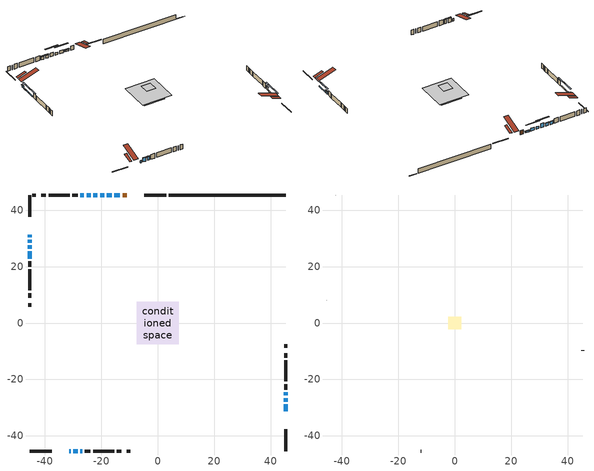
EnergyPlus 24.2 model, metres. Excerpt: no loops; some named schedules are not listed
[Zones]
conditioned space
 floor outside (Floor1 construction): -0.84,-0.84 -0.84,0.84 0.84,0.84 0.84,-0.84 z0.6
 floor adiabatic (AdiabaticFloorConstruction): -7.46,-7.46 -7.46,7.46 7.46,7.46 7.46,-7.46 z0.6
 floor foundation (Slab1 construction): -5.2,-5.16 -5.2,5.16 5.2,5.16 5.2,-5.16 z-1.72
 wall outside (RimJoist1 construction): 3.02,45.4 -4.75,45.4 / -45.4,-45.4 -37.63,-45.4 / -45.4,45.4 -45.4,37.63 / 45.4,-45.4 45.4,-37.63 z0.6:0.9
 wall outside (AdiabaticWallConstruction 1): -11.03,45.4 -12.48,45.4 z0.6:2.63
 wall outside (AdiabaticWallConstruction): -31.35,-45.4 -30.82,-45.4 / -45.4,31.35 -45.4,30.44 / -18.97,45.4 -20.46,45.4 z0.6:1.82; -13.41,45.4 -15.39,45.4 z0.6:1.31; -29.89,-45.4 -28.42,-45.4 / -27.49,-45.4 -26.78,-45.4 z0.6:2.58; -45.4,29.51 -45.4,28.54 z0.6:0.86; 45.4,-31.35 45.4,-28.81 / 45.4,-27.88 45.4,-26.61 / -45.4,27.62 -45.4,26.34 / -45.4,25.42 -45.4,22.87 z0.6:1.16; -16.32,45.4 -18.05,45.4 / 45.4,-25.68 45.4,-24.57 / -23.84,45.4 -25.26,45.4 / -26.19,45.4 -27.41,45.4 z0.6:2.07; -21.39,45.4 -22.92,45.4 z0.6:2.63
 wall outside (Wall1 construction): -28.34,45.4 -30.33,45.4 / -25.85,-45.4 -23.86,-45.4 / -45.4,21.94 -45.4,19.95 / 45.4,-23.64 45.4,-21.65 z0.6:3.04
 wall outside (Wall2 construction): -31.26,45.4 -38.74,45.4 / -22.93,-45.4 -15.45,-45.4 / -45.4,19.02 -45.4,11.54 / 45.4,-20.72 45.4,-13.24 z0.6:3.04
 wall outside (Wall3 construction): -39.67,45.4 -41.27,45.4 / -14.52,-45.4 -12.92,-45.4 / -45.4,10.61 -45.4,9.01 / 45.4,-12.31 45.4,-10.7 z0.6:3.04
 wall outside (Wall5 construction): -43.2,45.4 -44.47,45.4 / -10.99,-45.4 -9.72,-45.4 / -45.4,7.09 -45.4,5.81 / 45.4,-8.78 45.4,-7.5 z0.6:3.04
 wall foundation (FoundationWall1 construction): 3.95,45.4,-1.72 3.95,45.4,0.6 40.95,45.4,0.6 40.95,45.4,-1.62 45.4,45.4,-1.62 45.4,45.4,-1.72
 window (WindowConstruction 8): -31.35,-45.4 -30.82,-45.4 z0.6:1.82
 window (WindowConstruction 3): -13.41,45.4 -15.39,45.4 z0.6:1.31
 window (WindowConstruction 4): -29.89,-45.4 -28.42,-45.4 z0.6:2.58
 window (WindowConstruction 5): -27.49,-45.4 -26.78,-45.4 z0.6:2.58
 window (WindowConstruction 6): -45.4,31.35 -45.4,30.44 z0.6:1.82
 window (WindowConstruction 7): -45.4,29.51 -45.4,28.54 z0.6:0.85
 window (WindowConstruction 10): 45.4,-31.35 45.4,-28.81 z0.6:1.16
 window (WindowConstruction 11): 45.4,-27.88 45.4,-26.61 z0.6:1.16
 window (WindowConstruction 12): -16.32,45.4 -18.05,45.4 z0.6:2.07
 window (WindowConstruction 9): -18.98,45.4 -20.46,45.4 z0.6:1.82
 window (WindowConstruction 13): -21.39,45.4 -22.91,45.4 z0.6:2.63
 window (WindowConstruction 14): -45.4,27.61 -45.4,26.34 z0.6:1.16
 window (WindowConstruction 15): -45.4,25.41 -45.4,22.87 z0.6:1.16
 window (WindowConstruction): 45.4,-25.68 45.4,-24.57 z0.6:2.07
 window (WindowConstruction 1): -23.84,45.4 -25.26,45.4 z0.6:2.07
 window (WindowConstruction 2): -26.19,45.4 -27.41,45.4 z0.6:2.07
 door (Door): -11.03,45.4 -12.48,45.4 z0.6:2.63
 ceiling adiabatic (AdiabaticFloorConstruction): 7.46,-7.46 7.46,7.46 -7.46,7.46 -7.46,-7.46 z0.6
 roof outside (Roof2 construction): -10.1,45.4,3.04 -10.1,36.61,5.97 -7.78,36.61,5.97 -7.78,45.4,3.04; -32.28,-45.4,3.04 -32.28,-36.61,5.97 -34.6,-36.61,5.97 -34.6,-45.4,3.04; -45.4,32.28,3.04 -36.61,32.28,5.97 -36.61,34.6,5.97 -45.4,34.6,3.04; 45.4,-32.28,3.04 36.61,-32.28,5.97 36.61,-34.6,5.97 45.4,-34.6,3.04
attic - vented
 floor to conditioned space (Floor2 construction Reversed): -2.29,-2.29 -2.29,2.29 2.29,2.29 2.29,-2.29 z3.04
 wall outside (Wall4 construction): -42.2,45.4 -42.27,45.4 / -11.99,-45.4 -11.92,-45.4 / -45.4,8.08 -45.4,8.02 / 45.4,-9.77 45.4,-9.71 z0.6:3.04
 roof outside (Roof1 construction): -6.85,45.4,3.04 -6.85,40.95,4.52 -5.68,40.95,4.52 -5.68,45.4,3.04; -35.53,-45.4,3.04 -35.53,-40.95,4.52 -36.7,-40.95,4.52 -36.7,-45.4,3.04; -45.4,35.53,3.04 -40.95,35.53,4.52 -40.95,36.7,4.52 -45.4,36.7,3.04; 45.4,-35.53,3.04 40.95,-35.53,4.52 40.95,-36.7,4.52 45.4,-36.7,3.04
shading: -15.59,45.4 -13.21,45.4 -13.21,45.81 -15.59,45.81 z1.51; -28.22,-45.4 -30.09,-45.4 -30.09,-45.81 -28.22,-45.81 z2.78; -26.58,-45.4 -27.69,-45.4 -27.69,-45.81 -26.58,-45.81 z2.78; -45.4,30.24 -45.4,31.55 -45.81,31.55 -45.81,30.24 z2.02; -45.4,28.34 -45.4,29.71 -45.81,29.71 -45.81,28.34 z1.05; 45.4,-26.17 45.4,-33.99 45.81,-33.99 45.81,-26.17 z3.8; 45.4,-23.97 45.4,-30.52 45.81,-30.52 45.81,-23.97 z3.8; -20.69,45.4 -13.68,45.4 -13.68,45.81 -20.69,45.81 z4.71; -25.55,45.4 -18.75,45.4 -18.75,45.81 -25.55,45.81 z5.27; -45.4,23.7 -45.4,30.25 -45.81,30.25 -45.81,23.7 z3.8; -45.4,20.23 -45.4,28.05 -45.81,28.05 -45.81,20.23 z3.8; 45.4,-24.37 45.4,-25.88 45.81,-25.88 45.81,-24.37 z2.27; -25.46,45.4 -23.64,45.4 -23.64,45.81 -25.46,45.81 z2.27; -27.61,45.4 -25.99,45.4 -25.99,45.81 -27.61,45.81 z2.27
[Building]
Building 1: Terrain=Suburbs
[Site:Location]
Edmonton Intl AP_AB: Latitude {deg}=53.31; Longitude {deg}=-113.58; Time Zone {hr}=-7; Elevation {m}=723; Keep Site Location Information=Yes
[Site:GroundTemperature:Shallow]
-1.56185, -3.61833, -3.78302, -2.80711, 1.11059, 5.01004, 8.39065, 10.5322, 10.7141, 8.97234, 5.67794, 1.89811
[Site:WaterMainsTemperature]
Calculation Method=Schedule; Temperature Schedule=mains temperature schedule
[Material] Roughness=Rough; Thermal Absorptance=0.9
Name | Thickness {m} | Conductivity {W/m-K} | Density {kg/m3} | Specific Heat {J/kg-K} | Solar Absorptance | Visible Absorptance
asphalt or fiberglass shingles | 0.00635 | 0.162714 | 1121.4 | 1465.45 | 0.4 | 0.4
ceiling loosefill ins | 0.254 | 0.0480833 | 16.02 | 1046.75 | 0.7 | 0.7
ceiling stud and cavity | 0.1397 | 0.303971 | 65.682 | 1177.47 | 0.7 | 0.7
concrete 4.0 in. | 0.1016 | 1.803125 | 2242.8 | 837.4 | 0.7 | 0.7
concrete 8.0 in. | 0.2032 | 1.803125 | 2242.8 | 837.4 | 0.7 | 0.7
door material | 0.04445 | 0.053851 | 512.64 | 1214.23 | 0.7 | 0.7
floor covering | 0.0127 | 0.0433444 | 54.468 | 1339.84 | 0.6 | 0.6
floor rigid ins; wall rigid ins | 0.051816 | 0.029427 | 32.04 | 1214.23 | 0.7 | 0.7
floor rigid ins 1; wall rigid ins 1 | 0.512978 | 0.029427 | 32.04 | 1214.23 | 0.7 | 0.7
floor stud and cavity | 0.1397 | 0.0869741 | 92.3553 | 1139.71 | 0.7 | 0.7
floor stud and cavity 1 | 0.1397 | 1.75129 | 37.0049 | 1207.88 | 0.7 | 0.7
furniture material conditioned space 1 | 0.1524 | 0.115458 | 640.8 | 1214.23 | 0.6 | 0.6
gypsum board | 0.0127 | 0.160291 | 801 | 837.4 | 0.6 | 0.6
osb sheathing 0.5 in. | 0.0127 | 0.115458 | 512.64 | 1214.23 | 0.7 | 0.7
osb sheathing 0.75 in. | 0.01905 | 0.115458 | 512.64 | 1214.23 | 0.7 | 0.7
osb sheathing 2.0 in. | 0.0508 | 0.115458 | 512.64 | 1214.23 | 0.7 | 0.7
rim joist stud and cavity | 0.0508 | 0.0296634 | 125.044 | 1163.47 | 0.6 | 0.6
roof stud and cavity | 0.2032 | 0.112829 | 78.34581 | 1123.46 | 0.7 | 0.7
wall stud and cavity | 0.1397 | 0.232668 | 139.0536 | 1170.24 | 0.7 | 0.7
wall stud and cavity 1 | 0.1397 | 0.217966 | 139.0536 | 1170.24 | 0.7 | 0.7
wall stud and cavity 2 | 0.1397 | 0.438354 | 139.0536 | 1170.24 | 0.7 | 0.7
wall stud and cavity 3 | 0.0889 | 6.1454 | 50.32683 | 1063.81 | 0.6 | 0.6
wall stud and cavity 4 | 0.1397 | 0.138588 | 139.0536 | 1170.24 | 0.7 | 0.7
wall stud and cavity 5 | 0.0889 | 0.380278 | 52.3479 | 1209.89 | 0.7 | 0.7
wall stud and cavity 6 | 0.0889 | 0.391764 | 83.0341 | 1211.67 | 0.7 | 0.7
wood siding | 0.0254 | 0.102417 | 544.68 | 1172.36 | 0.4 | 0.4
wood siding 1 | 0.00254 | 0.102417 | 544.68 | 1172.36 | 0.4 | 0.4
wood siding 2; wood siding 3; wood siding 4 | 0.0254 | 0.102417 | 544.68 | 1172.36 | 0.7 | 0.7
[WindowMaterial:SimpleGlazingSystem]
Name | U-Factor {W/m2-K} | Solar Heat Gain Coefficient
WindowMaterial | 2.041241 | 0.44
WindowMaterial 1 | 1.9396 | 0.47
WindowMaterial 10 | 3.02183 | 0.49
WindowMaterial 11 | 2.99458 | 0.52
WindowMaterial 12 | 2.06339 | 0.43
WindowMaterial 13 | 2.98606 | 0.58
WindowMaterial 2 | 1.85046 | 0.53
WindowMaterial 3 | 1.7721 | 0.55
WindowMaterial 4 | 1.61596 | 0.58
WindowMaterial 5 | 1.90327 | 0.48
WindowMaterial 6 | 1.88907 | 0.49
WindowMaterial 7 | 2.569295 | 0.26
WindowMaterial 8 | 2.19852 | 0.4
WindowMaterial 9 | 2.16672 | 0.41
[Construction]
AdiabaticFloorConstruction: floor stud and cavity 1, floor rigid ins 1, osb sheathing 0.75 in., floor covering
AdiabaticWallConstruction: wood siding 3, wall rigid ins 1, wall stud and cavity 5, gypsum board
AdiabaticWallConstruction 1: wood siding 4, wall rigid ins 1, wall stud and cavity 5, gypsum board
Door: door material
Floor1 construction: floor stud and cavity, floor rigid ins, osb sheathing 0.75 in., floor covering
Floor2 construction Reversed: gypsum board, ceiling stud and cavity, ceiling loosefill ins
FoundationWall1 construction: concrete 8.0 in.
furniture construction conditioned space 1: furniture material conditioned space 1
PartitionWallConstruction: gypsum board, wall stud and cavity 6, gypsum board
RimJoist1 construction: wood siding 2, osb sheathing 2.0 in., rim joist stud and cavity
Roof1 construction: asphalt or fiberglass shingles
Roof2 construction: asphalt or fiberglass shingles, osb sheathing 0.75 in., roof stud and cavity, gypsum board
Slab1 construction: concrete 4.0 in.
Wall1 construction: wood siding, wall rigid ins, osb sheathing 0.5 in., wall stud and cavity, gypsum board
Wall2 construction: wood siding, wall rigid ins, osb sheathing 0.5 in., wall stud and cavity 1, gypsum board
Wall3 construction: wood siding, wall rigid ins, osb sheathing 0.5 in., wall stud and cavity 2, gypsum board
Wall4 construction: wood siding 1, wall stud and cavity 3
Wall5 construction: wood siding, osb sheathing 0.5 in., wall stud and cavity 4, gypsum board
WindowConstruction: WindowMaterial
WindowConstruction 1: WindowMaterial 1
WindowConstruction 10; WindowConstruction 15: WindowMaterial 10
WindowConstruction 11; WindowConstruction 14: WindowMaterial 11
WindowConstruction 12: WindowMaterial 12
WindowConstruction 13: WindowMaterial 13
WindowConstruction 2: WindowMaterial 2
WindowConstruction 3: WindowMaterial 3
WindowConstruction 4: WindowMaterial 4
WindowConstruction 5: WindowMaterial 5
WindowConstruction 6: WindowMaterial 6
WindowConstruction 7: WindowMaterial 7
WindowConstruction 8: WindowMaterial 8
WindowConstruction 9: WindowMaterial 9
[Zone] Multiplier=1; Part of Total Floor Area=Yes
Name | Volume {m3}
attic - vented | 5.0358
conditioned space | 616.4
[Space]
Name | Zone | Volume {m3}
attic - vented 1 | attic - vented | 5.0358
conditioned space 1 | conditioned space | 616.4
[ZoneInfiltration:EffectiveLeakageArea]
infil attic - vented 1: Zone or Space=attic - vented 1; Schedule=Always On Discrete; Effective Air Leakage Area {cm2}=726.956; Stack Coefficient=0.000272775; Wind Coefficient=1.11589e-05
[ZoneMixing]
whole house fan mix: Zone or Space=attic - vented; Schedule=Always On Continuous; Design Flow Rate Calculation Method=Flow/Zone; Design Flow Rate {m3/s}=0; Source Zone or Space=conditioned space
[SurfaceProperty:ExposedFoundationPerimeter]
Slab1: Exposed Perimeter Calculation Method=TotalExposedPerimeter; Total Exposed Perimeter {m}=41.452
[InternalMass] Zone or ZoneList=conditioned space; Space or SpaceList=conditioned space 1
Name | Construction | Surface Area {m2}
furniture mass conditioned space 1 | furniture construction conditioned space 1 | 133.232
partition wall mass | PartitionWallConstruction | 333.08
[Lights]
interior lighting: Zone or ZoneList or Space or SpaceList=conditioned space 1; Schedule=interior lighting schedule; Design Level Calculation Method=LightingLevel; Lighting Level {W}=343.2; Return Air Fraction=0; Fraction Radiant=0.6; Fraction Visible=0.2; Fraction Replaceable=1
[People]
occupants: Zone or ZoneList or Space or SpaceList=conditioned space 1; Number of People Schedule=occupants schedule; Number of People Calculation Method=People; Number of People=3; Fraction Radiant=0.314171; Sensible Heat Fraction=0.56303; Activity Level Schedule=occupants activity schedule; Carbon Dioxide Generation Rate {m3/s-W}=0; Enable ASHRAE 55 Comfort Warnings=No; Mean Radiant Temperature Calculation Type=EnclosureAveraged
[ElectricEquipment] Zone or ZoneList or Space or SpaceList=conditioned space 1; Design Level Calculation Method=EquipmentLevel
Name | Schedule | Design Level {W} | Fraction Latent | Fraction Radiant | Fraction Lost
clothes dryer | clothes dryer schedule | 140.772 | 0.015 | 0.081 | 0.85
clothes washer | clothes washer schedule | 32.1985 | 0.03 | 0.162 | 0.7
cooking range | cooking range schedule | 215.147 | 0.08 | 0.432 | 0.2
dishwasher | dishwasher schedule | 66.8632 | 0.3 | 0.18 | 0.4
fridge | fridge schedule | 72.9452 | 0 | 0.6 | 0
mech vent bath fan 0 | mech vent bath fan 0 schedule | 50.2 | 0 | 0 | 1
mech vent bath fan 1 | mech vent bath fan 1 schedule | 50.2 | 0 | 0 | 1
mech vent house fan | mech vent house fan schedule | 0 | 0 | 0 | 1
mech vent house fan cfis | mech vent house fan cfis schedule | 0 | 0 | 0 | 0
mech vent range fan 0 | mech vent range fan 0 schedule | 57 | 0 | 0 | 1
misc plug loads | misc plug loads schedule | 494.7 | 0.045 | 0.513 | 0.1
whole house fan | Always On Discrete | 0 | 0 | 0 | 1
[OtherEquipment] Zone or ZoneList or Space or SpaceList=conditioned space 1; Design Level Calculation Method=EquipmentLevel
Name | Fuel Type | Schedule | Design Level {W} | Fraction Latent | Fraction Radiant | Fraction Lost
clothes dryer 1 | Electricity | clothes dryer schedule | 0 | 0.015 | 0.081 | 0.85
cooking range 1 | Electricity | cooking range schedule | 0 | 0.08 | 0.432 | 0.2
general water use latent | None | general water use schedule | 62.594 | 1 | 0 | 0
general water use sensible | None | general water use schedule | -61.6891 | 0 | 0.6 | 0
mech vent house fan latent load | None | Always On Discrete | 0 | 1 | 0 | 0
mech vent house fan sensible load | None | Always On Discrete | 0 | 0 | 0 | 0
water heater energy adjustment1 | NaturalGas | Always On Discrete | 0.01 | 0 | 0 | 1
[ZoneInfiltration:DesignFlowRate] Zone or ZoneList or Space or SpaceList=conditioned space 1; Schedule=Always On Discrete; Design Flow Rate Calculation Method=Flow/Zone; Design Flow Rate {m3/s}=0
infil flow; natural vent flow; whole house fan flow
[Foundation:Kiva]
Foundation Kiva 1: Initial Indoor Air Temperature {C}=18; Wall Height Above Grade {m}=0.599999; Wall Depth Below Slab {m}=0.2032
[Foundation:Kiva:Settings]
Soil Conductivity {W/m-K}=0.849921; Soil Density {kg/m3}=1842.3; Soil Specific Heat {J/kg-K}=418.7; Ground Solar Absorptivity=0.9; Ground Thermal Absorptivity=0.9; Ground Surface Roughness {m}=0.03; Far-Field Width {m}=40; Deep-Ground Boundary Condition=ZeroFlux; Deep-Ground Depth {m}=40; Minimum Cell Dimension {m}=0.2; Maximum Cell Growth Coefficient=3; Simulation Timestep=Timestep
[Exterior:Lights]
exterior lighting: Schedule=exterior lighting schedule; Design Level {W}=75.6
[Schedule:Constant]
Name | Hourly Value
Always On Continuous; mech vent house fan schedule; mech vent house fan cfis schedule; Always On Discrete | 1
occupants activity schedule | 117.228
fridge schedule | 0
[Schedule:Week:Daily]
interior lighting schedule Week Rule - Jan1-Jan27: interior lighting schedule day, interior lighting schedule day, interior lighting schedule day, interior lighting schedule day, interior lighting schedule day, interior lighting schedule day, interior lighting schedule day, interior lighting schedule default day, interior lighting schedule default day, interior lighting schedule default day, interior lighting schedule default day, interior lighting schedule default day
interior lighting schedule Week Rule - Jan28-Feb3: interior lighting schedule day, interior lighting schedule day, interior lighting schedule day, interior lighting schedule day, interior lighting schedule day 1, interior lighting schedule day 1, interior lighting schedule day 1, interior lighting schedule default day, interior lighting schedule default day, interior lighting schedule default day, interior lighting schedule default day, interior lighting schedule default day
interior lighting schedule Week Rule - Feb4-Feb24: interior lighting schedule day 1, interior lighting schedule day 1, interior lighting schedule day 1, interior lighting schedule day 1, interior lighting schedule day 1, interior lighting schedule day 1, interior lighting schedule day 1, interior lighting schedule default day, interior lighting schedule default day, interior lighting schedule default day, interior lighting schedule default day, interior lighting schedule default day
interior lighting schedule Week Rule - Feb25-Mar3: interior lighting schedule day 1, interior lighting schedule day 1, interior lighting schedule day 1, interior lighting schedule day 1, interior lighting schedule day 2, interior lighting schedule day 2, interior lighting schedule day 2, interior lighting schedule default day, interior lighting schedule default day, interior lighting schedule default day, interior lighting schedule default day, interior lighting schedule default day
interior lighting schedule Week Rule - Mar4-Mar31: interior lighting schedule day 2, interior lighting schedule day 2, interior lighting schedule day 2, interior lighting schedule day 2, interior lighting schedule day 2, interior lighting schedule day 2, interior lighting schedule day 2, interior lighting schedule default day, interior lighting schedule default day, interior lighting schedule default day, interior lighting schedule default day, interior lighting schedule default day
interior lighting schedule Week Rule - Apr1-Apr28: interior lighting schedule day 3, interior lighting schedule day 3, interior lighting schedule day 3, interior lighting schedule day 3, interior lighting schedule day 3, interior lighting schedule day 3, interior lighting schedule day 3, interior lighting schedule default day, interior lighting schedule default day, interior lighting schedule default day, interior lighting schedule default day, interior lighting schedule default day
interior lighting schedule Week Rule - Apr29-May5: interior lighting schedule day 3, interior lighting schedule day 3, interior lighting schedule day 4, interior lighting schedule day 4, interior lighting schedule day 4, interior lighting schedule day 4, interior lighting schedule day 4, interior lighting schedule default day, interior lighting schedule default day, interior lighting schedule default day, interior lighting schedule default day, interior lighting schedule default day
interior lighting schedule Week Rule - May6-May26: interior lighting schedule day 4, interior lighting schedule day 4, interior lighting schedule day 4, interior lighting schedule day 4, interior lighting schedule day 4, interior lighting schedule day 4, interior lighting schedule day 4, interior lighting schedule default day, interior lighting schedule default day, interior lighting schedule default day, interior lighting schedule default day, interior lighting schedule default day
interior lighting schedule Week Rule - May27-Jun2: interior lighting schedule day 4, interior lighting schedule day 4, interior lighting schedule day 4, interior lighting schedule day 4, interior lighting schedule day 4, interior lighting schedule day 5, interior lighting schedule day 5, interior lighting schedule default day, interior lighting schedule default day, interior lighting schedule default day, interior lighting schedule default day, interior lighting schedule default day
interior lighting schedule Week Rule - Jun3-Jun30: interior lighting schedule day 5, interior lighting schedule day 5, interior lighting schedule day 5, interior lighting schedule day 5, interior lighting schedule day 5, interior lighting schedule day 5, interior lighting schedule day 5, interior lighting schedule default day, interior lighting schedule default day, interior lighting schedule default day, interior lighting schedule default day, interior lighting schedule default day
interior lighting schedule Week Rule - Jul1-Jul28: interior lighting schedule day 6, interior lighting schedule day 6, interior lighting schedule day 6, interior lighting schedule day 6, interior lighting schedule day 6, interior lighting schedule day 6, interior lighting schedule day 6, interior lighting schedule default day, interior lighting schedule default day, interior lighting schedule default day, interior lighting schedule default day, interior lighting schedule default day
interior lighting schedule Week Rule - Jul29-Aug4: interior lighting schedule day 6, interior lighting schedule day 6, interior lighting schedule day 6, interior lighting schedule day 7, interior lighting schedule day 7, interior lighting schedule day 7, interior lighting schedule day 7, interior lighting schedule default day, interior lighting schedule default day, interior lighting schedule default day, interior lighting schedule default day, interior lighting schedule default day
interior lighting schedule Week Rule - Aug5-Aug25: interior lighting schedule day 7, interior lighting schedule day 7, interior lighting schedule day 7, interior lighting schedule day 7, interior lighting schedule day 7, interior lighting schedule day 7, interior lighting schedule day 7, interior lighting schedule default day, interior lighting schedule default day, interior lighting schedule default day, interior lighting schedule default day, interior lighting schedule default day
interior lighting schedule Week Rule - Aug26-Sep1: interior lighting schedule day 7, interior lighting schedule day 7, interior lighting schedule day 7, interior lighting schedule day 7, interior lighting schedule day 7, interior lighting schedule day 7, interior lighting schedule day 8, interior lighting schedule default day, interior lighting schedule default day, interior lighting schedule default day, interior lighting schedule default day, interior lighting schedule default day
interior lighting schedule Week Rule - Sep2-Sep29: interior lighting schedule day 8, interior lighting schedule day 8, interior lighting schedule day 8, interior lighting schedule day 8, interior lighting schedule day 8, interior lighting schedule day 8, interior lighting schedule day 8, interior lighting schedule default day, interior lighting schedule default day, interior lighting schedule default day, interior lighting schedule default day, interior lighting schedule default day
interior lighting schedule Week Rule - Sep30-Oct6: interior lighting schedule day 8, interior lighting schedule day 9, interior lighting schedule day 9, interior lighting schedule day 9, interior lighting schedule day 9, interior lighting schedule day 9, interior lighting schedule day 9, interior lighting schedule default day, interior lighting schedule default day, interior lighting schedule default day, interior lighting schedule default day, interior lighting schedule default day
interior lighting schedule Week Rule - Oct7-Oct27: interior lighting schedule day 9, interior lighting schedule day 9, interior lighting schedule day 9, interior lighting schedule day 9, interior lighting schedule day 9, interior lighting schedule day 9, interior lighting schedule day 9, interior lighting schedule default day, interior lighting schedule default day, interior lighting schedule default day, interior lighting schedule default day, interior lighting schedule default day
interior lighting schedule Week Rule - Oct28-Nov3: interior lighting schedule day 9, interior lighting schedule day 9, interior lighting schedule day 9, interior lighting schedule day 9, interior lighting schedule day 10, interior lighting schedule day 10, interior lighting schedule day 10, interior lighting schedule default day, interior lighting schedule default day, interior lighting schedule default day, interior lighting schedule default day, interior lighting schedule default day
interior lighting schedule Week Rule - Nov4-Nov24: interior lighting schedule day 10, interior lighting schedule day 10, interior lighting schedule day 10, interior lighting schedule day 10, interior lighting schedule day 10, interior lighting schedule day 10, interior lighting schedule day 10, interior lighting schedule default day, interior lighting schedule default day, interior lighting schedule default day, interior lighting schedule default day, interior lighting schedule default day
interior lighting schedule Week Rule - Nov25-Dec1: interior lighting schedule day 10, interior lighting schedule day 10, interior lighting schedule day 10, interior lighting schedule day 10, interior lighting schedule day 10, interior lighting schedule day 10, interior lighting schedule day 11, interior lighting schedule default day, interior lighting schedule default day, interior lighting schedule default day, interior lighting schedule default day, interior lighting schedule default day
interior lighting schedule Week Rule - Dec2-Dec31: interior lighting schedule day 11, interior lighting schedule day 11, interior lighting schedule day 11, interior lighting schedule day 11, interior lighting schedule day 11, interior lighting schedule day 11, interior lighting schedule day 11, interior lighting schedule default day, interior lighting schedule default day, interior lighting schedule default day, interior lighting schedule default day, interior lighting schedule default day
occupants schedule Week Rule - Jan1-Dec31: occupants schedule day, occupants schedule day, occupants schedule day, occupants schedule day, occupants schedule day, occupants schedule day, occupants schedule day, occupants schedule default day, occupants schedule default day, occupants schedule default day, occupants schedule default day, occupants schedule default day
clothes dryer schedule Week Rule - Jan1-Dec31: clothes dryer schedule day, clothes dryer schedule day, clothes dryer schedule day, clothes dryer schedule day, clothes dryer schedule day, clothes dryer schedule day, clothes dryer schedule day, clothes dryer schedule default day, clothes dryer schedule default day, clothes dryer schedule default day, clothes dryer schedule default day, clothes dryer schedule default day
clothes washer schedule Week Rule - Jan1-Dec31: clothes washer schedule day, clothes washer schedule day, clothes washer schedule day, clothes washer schedule day, clothes washer schedule day, clothes washer schedule day, clothes washer schedule day, clothes washer schedule default day, clothes washer schedule default day, clothes washer schedule default day, clothes washer schedule default day, clothes washer schedule default day
cooking range schedule Week Rule - Jan1-Dec31: cooking range schedule day, cooking range schedule day, cooking range schedule day, cooking range schedule day, cooking range schedule day, cooking range schedule day, cooking range schedule day, cooking range schedule default day, cooking range schedule default day, cooking range schedule default day, cooking range schedule default day, cooking range schedule default day
dishwasher schedule Week Rule - Jan1-Dec31: dishwasher schedule day, dishwasher schedule day, dishwasher schedule day, dishwasher schedule day, dishwasher schedule day, dishwasher schedule day, dishwasher schedule day, dishwasher schedule default day, dishwasher schedule default day, dishwasher schedule default day, dishwasher schedule default day, dishwasher schedule default day
mech vent bath fan 0 schedule Week Rule - Jan1-Dec31: mech vent bath fan 0 schedule day, mech vent bath fan 0 schedule day, mech vent bath fan 0 schedule day, mech vent bath fan 0 schedule day, mech vent bath fan 0 schedule day, mech vent bath fan 0 schedule day, mech vent bath fan 0 schedule day, mech vent bath fan 0 schedule default day, mech vent bath fan 0 schedule default day, mech vent bath fan 0 schedule default day, mech vent bath fan 0 schedule default day, mech vent bath fan 0 schedule default day
mech vent bath fan 1 schedule Week Rule - Jan1-Dec31: mech vent bath fan 1 schedule day, mech vent bath fan 1 schedule day, mech vent bath fan 1 schedule day, mech vent bath fan 1 schedule day, mech vent bath fan 1 schedule day, mech vent bath fan 1 schedule day, mech vent bath fan 1 schedule day, mech vent bath fan 1 schedule default day, mech vent bath fan 1 schedule default day, mech vent bath fan 1 schedule default day, mech vent bath fan 1 schedule default day, mech vent bath fan 1 schedule default day
mech vent range fan 0 schedule Week Rule - Jan1-Dec31: mech vent range fan 0 schedule day, mech vent range fan 0 schedule day, mech vent range fan 0 schedule day, mech vent range fan 0 schedule day, mech vent range fan 0 schedule day, mech vent range fan 0 schedule day, mech vent range fan 0 schedule day, mech vent range fan 0 schedule default day, mech vent range fan 0 schedule default day, mech vent range fan 0 schedule default day, mech vent range fan 0 schedule default day, mech vent range fan 0 schedule default day
misc plug loads schedule Week Rule - Jan1-Dec31: misc plug loads schedule day, misc plug loads schedule day, misc plug loads schedule day, misc plug loads schedule day, misc plug loads schedule day, misc plug loads schedule day, misc plug loads schedule day, misc plug loads schedule default day, misc plug loads schedule default day, misc plug loads schedule default day, misc plug loads schedule default day, misc plug loads schedule default day
general water use schedule Week Rule - Jan1-Dec31: general water use schedule day, general water use schedule day, general water use schedule day, general water use schedule day, general water use schedule day, general water use schedule day, general water use schedule day, general water use schedule default day, general water use schedule default day, general water use schedule default day, general water use schedule default day, general water use schedule default day
exterior lighting schedule Week Rule - Jan1-Jan27: exterior lighting schedule day, exterior lighting schedule day, exterior lighting schedule day, exterior lighting schedule day, exterior lighting schedule day, exterior lighting schedule day, exterior lighting schedule day, exterior lighting schedule default day, exterior lighting schedule default day, exterior lighting schedule default day, exterior lighting schedule default day, exterior lighting schedule default day
exterior lighting schedule Week Rule - Jan28-Feb3: exterior lighting schedule day, exterior lighting schedule day, exterior lighting schedule day, exterior lighting schedule day, exterior lighting schedule day 1, exterior lighting schedule day 1, exterior lighting schedule day 1, exterior lighting schedule default day, exterior lighting schedule default day, exterior lighting schedule default day, exterior lighting schedule default day, exterior lighting schedule default day
exterior lighting schedule Week Rule - Feb4-Feb24: exterior lighting schedule day 1, exterior lighting schedule day 1, exterior lighting schedule day 1, exterior lighting schedule day 1, exterior lighting schedule day 1, exterior lighting schedule day 1, exterior lighting schedule day 1, exterior lighting schedule default day, exterior lighting schedule default day, exterior lighting schedule default day, exterior lighting schedule default day, exterior lighting schedule default day
exterior lighting schedule Week Rule - Feb25-Mar3: exterior lighting schedule day 1, exterior lighting schedule day 1, exterior lighting schedule day 1, exterior lighting schedule day 1, exterior lighting schedule day 2, exterior lighting schedule day 2, exterior lighting schedule day 2, exterior lighting schedule default day, exterior lighting schedule default day, exterior lighting schedule default day, exterior lighting schedule default day, exterior lighting schedule default day
exterior lighting schedule Week Rule - Mar4-Mar31: exterior lighting schedule day 2, exterior lighting schedule day 2, exterior lighting schedule day 2, exterior lighting schedule day 2, exterior lighting schedule day 2, exterior lighting schedule day 2, exterior lighting schedule day 2, exterior lighting schedule default day, exterior lighting schedule default day, exterior lighting schedule default day, exterior lighting schedule default day, exterior lighting schedule default day
exterior lighting schedule Week Rule - Apr1-Apr28: exterior lighting schedule day 3, exterior lighting schedule day 3, exterior lighting schedule day 3, exterior lighting schedule day 3, exterior lighting schedule day 3, exterior lighting schedule day 3, exterior lighting schedule day 3, exterior lighting schedule default day, exterior lighting schedule default day, exterior lighting schedule default day, exterior lighting schedule default day, exterior lighting schedule default day
exterior lighting schedule Week Rule - Apr29-May5: exterior lighting schedule day 3, exterior lighting schedule day 3, exterior lighting schedule day 4, exterior lighting schedule day 4, exterior lighting schedule day 4, exterior lighting schedule day 4, exterior lighting schedule day 4, exterior lighting schedule default day, exterior lighting schedule default day, exterior lighting schedule default day, exterior lighting schedule default day, exterior lighting schedule default day
exterior lighting schedule Week Rule - May6-May26: exterior lighting schedule day 4, exterior lighting schedule day 4, exterior lighting schedule day 4, exterior lighting schedule day 4, exterior lighting schedule day 4, exterior lighting schedule day 4, exterior lighting schedule day 4, exterior lighting schedule default day, exterior lighting schedule default day, exterior lighting schedule default day, exterior lighting schedule default day, exterior lighting schedule default day
exterior lighting schedule Week Rule - May27-Jun2: exterior lighting schedule day 4, exterior lighting schedule day 4, exterior lighting schedule day 4, exterior lighting schedule day 4, exterior lighting schedule day 4, exterior lighting schedule day 5, exterior lighting schedule day 5, exterior lighting schedule default day, exterior lighting schedule default day, exterior lighting schedule default day, exterior lighting schedule default day, exterior lighting schedule default day
exterior lighting schedule Week Rule - Jun3-Jun30: exterior lighting schedule day 5, exterior lighting schedule day 5, exterior lighting schedule day 5, exterior lighting schedule day 5, exterior lighting schedule day 5, exterior lighting schedule day 5, exterior lighting schedule day 5, exterior lighting schedule default day, exterior lighting schedule default day, exterior lighting schedule default day, exterior lighting schedule default day, exterior lighting schedule default day
exterior lighting schedule Week Rule - Jul1-Jul28: exterior lighting schedule day 6, exterior lighting schedule day 6, exterior lighting schedule day 6, exterior lighting schedule day 6, exterior lighting schedule day 6, exterior lighting schedule day 6, exterior lighting schedule day 6, exterior lighting schedule default day, exterior lighting schedule default day, exterior lighting schedule default day, exterior lighting schedule default day, exterior lighting schedule default day
[Schedule:Year]
interior lighting schedule: interior lighting schedule Week Rule - Jan1-Jan27, 1, 1, 1, 27, interior lighting schedule Week Rule - Jan28-Feb3, 1, 28, 2, 3, interior lighting schedule Week Rule - Feb4-Feb24, 2, 4, 2, 24, interior lighting schedule Week Rule - Feb25-Mar3, 2, 25, 3, 3, interior lighting schedule Week Rule - Mar4-Mar31, 3, 4, 3, 31, interior lighting schedule Week Rule - Apr1-Apr28, 4, 1, 4, 28, interior lighting schedule Week Rule - Apr29-May5, 4, 29, 5, 5, interior lighting schedule Week Rule - May6-May26, 5, 6, 5, 26, interior lighting schedule Week Rule - May27-Jun2, 5, 27, 6, 2, interior lighting schedule Week Rule - Jun3-Jun30, 6, 3, 6, 30, interior lighting schedule Week Rule - Jul1-Jul28, 7, 1, 7, 28, interior lighting schedule Week Rule - Jul29-Aug4, 7, 29, 8, 4, interior lighting schedule Week Rule - Aug5-Aug25, 8, 5, 8, 25, interior lighting schedule Week Rule - Aug26-Sep1, 8, 26, 9, 1, interior lighting schedule Week Rule - Sep2-Sep29, 9, 2, 9, 29, interior lighting schedule Week Rule - Sep30-Oct6, 9, 30, 10, 6, interior lighting schedule Week Rule - Oct7-Oct27, 10, 7, 10, 27, interior lighting schedule Week Rule - Oct28-Nov3, 10, 28, 11, 3, interior lighting schedule Week Rule - Nov4-Nov24, 11, 4, 11, 24, interior lighting schedule Week Rule - Nov25-Dec1, 11, 25, 12, 1, interior lighting schedule Week Rule - Dec2-Dec31, 12, 2, 12, 31
occupants schedule: occupants schedule Week Rule - Jan1-Dec31, 1, 1, 12, 31
clothes dryer schedule: clothes dryer schedule Week Rule - Jan1-Dec31, 1, 1, 12, 31
clothes washer schedule: clothes washer schedule Week Rule - Jan1-Dec31, 1, 1, 12, 31
cooking range schedule: cooking range schedule Week Rule - Jan1-Dec31, 1, 1, 12, 31
dishwasher schedule: dishwasher schedule Week Rule - Jan1-Dec31, 1, 1, 12, 31
mech vent bath fan 0 schedule: mech vent bath fan 0 schedule Week Rule - Jan1-Dec31, 1, 1, 12, 31
mech vent bath fan 1 schedule: mech vent bath fan 1 schedule Week Rule - Jan1-Dec31, 1, 1, 12, 31
mech vent range fan 0 schedule: mech vent range fan 0 schedule Week Rule - Jan1-Dec31, 1, 1, 12, 31
misc plug loads schedule: misc plug loads schedule Week Rule - Jan1-Dec31, 1, 1, 12, 31
general water use schedule: general water use schedule Week Rule - Jan1-Dec31, 1, 1, 12, 31
exterior lighting schedule: exterior lighting schedule Week Rule - Jan1-Jan27, 1, 1, 1, 27, exterior lighting schedule Week Rule - Jan28-Feb3, 1, 28, 2, 3, exterior lighting schedule Week Rule - Feb4-Feb24, 2, 4, 2, 24, exterior lighting schedule Week Rule - Feb25-Mar3, 2, 25, 3, 3, exterior lighting schedule Week Rule - Mar4-Mar31, 3, 4, 3, 31, exterior lighting schedule Week Rule - Apr1-Apr28, 4, 1, 4, 28, exterior lighting schedule Week Rule - Apr29-May5, 4, 29, 5, 5, exterior lighting schedule Week Rule - May6-May26, 5, 6, 5, 26, exterior lighting schedule Week Rule - May27-Jun2, 5, 27, 6, 2, exterior lighting schedule Week Rule - Jun3-Jun30, 6, 3, 6, 30, exterior lighting schedule Week Rule - Jul1-Jul28, 7, 1, 7, 28, exterior lighting schedule Week Rule - Jul29-Aug4, 7, 29, 8, 4, exterior lighting schedule Week Rule - Aug5-Aug25, 8, 5, 8, 25, exterior lighting schedule Week Rule - Aug26-Sep1, 8, 26, 9, 1, exterior lighting schedule Week Rule - Sep2-Sep29, 9, 2, 9, 29, exterior lighting schedule Week Rule - Sep30-Oct6, 9, 30, 10, 6, exterior lighting schedule Week Rule - Oct7-Oct27, 10, 7, 10, 27, exterior lighting schedule Week Rule - Oct28-Nov3, 10, 28, 11, 3, exterior lighting schedule Week Rule - Nov4-Nov24, 11, 4, 11, 24, exterior lighting schedule Week Rule - Nov25-Dec1, 11, 25, 12, 1, exterior lighting schedule Week Rule - Dec2-Dec31, 12, 2, 12, 31
[Schedule:Compact]
mains temperature schedule: Through: 01/01, For: AllDays, Until: 24:00, 3.97167, Through: 01/02, For: AllDays, Until: 24:00, 3.90778, Through: 01/03, For: AllDays, Until: 24:00, 3.84556, Through: 01/04, For: AllDays, Until: 24:00, 3.78389, Through: 01/05, For: AllDays, Until: 24:00, 3.72278, Through: 01/06, For: AllDays, Until: 24:00, 3.66278, Through: 01/07, For: AllDays, Until: 24:00, 3.60389, Through: 01/08, For: AllDays, Until: 24:00, 3.54556, Through: 01/09, For: AllDays, Until: 24:00, 3.48833, Through: 01/10, For: AllDays, Until: 24:00, 3.43167, Through: 01/11, For: AllDays, Until: 24:00, 3.37611, Through: 01/12, For: AllDays, Until: 24:00, 3.32167, Through: 01/13, For: AllDays, Until: 24:00, 3.26833, Through: 01/14, For: AllDays, Until: 24:00, 3.21556, Through: 01/15, For: AllDays, Until: 24:00, 3.16444, Through: 01/16, For: AllDays, Until: 24:00, 3.11389, Through: 01/17, For: AllDays, Until: 24:00, 3.06444, Through: 01/18, For: AllDays, Until: 24:00, 3.01611, Through: 01/19, For: AllDays, Until: 24:00, 2.96889, Through: 01/20, For: AllDays, Until: 24:00, 2.92278, Through: 01/21, For: AllDays, Until: 24:00, 2.87722, Through: 01/22, For: AllDays, Until: 24:00, 2.83333, Through: 01/23, For: AllDays, Until: 24:00, 2.79056, Through: 01/24, For: AllDays, Until: 24:00, 2.74889, Through: 01/25, For: AllDays, Until: 24:00, 2.70833, Through: 01/26, For: AllDays, Until: 24:00, 2.66889, Through: 01/27, For: AllDays, Until: 24:00, 2.63056, Through: 01/28, For: AllDays, Until: 24:00, 2.59333, Through: 01/29, For: AllDays, Until: 24:00, 2.55778, Through: 01/30, For: AllDays, Until: 24:00, 2.52278, Through: 01/31, For: AllDays, Until: 24:00, 2.48944, Through: 02/01, For: AllDays, Until: 24:00, 2.45722, Through: 02/02, For: AllDays, Until: 24:00, 2.42611, Through: 02/03, For: AllDays, Until: 24:00, 2.39667, Through: 02/04, For: AllDays, Until: 24:00, 2.36833, Through: 02/05, For: AllDays, Until: 24:00, 2.34111, Through: 02/06, For: AllDays, Until: 24:00, 2.315, Through: 02/07, For: AllDays, Until: 24:00, 2.29056, Through: 02/08, For: AllDays, Until: 24:00, 2.26722, Through: 02/09, For: AllDays, Until: 24:00, 2.245, Through: 02/10, For: AllDays, Until: 24:00, 2.22444, Through: 02/11, For: AllDays, Until: 24:00, 2.20444, Through: 02/12, For: AllDays, Until: 24:00, 2.18667, Through: 02/13, For: AllDays, Until: 24:00, 2.17, Through: 02/14, For: AllDays, Until: 24:00, 2.15444, Through: 02/15, For: AllDays, Until: 24:00, 2.14, Through: 02/16, For: AllDays, Until: 24:00, 2.12722, Through: 02/17, For: AllDays, Until: 24:00, 2.11556, Through: 02/18, For: AllDays, Until: 24:00, 2.10556, Through: 02/19, For: AllDays, Until: 24:00, 2.09667, Through: 02/20, For: AllDays, Until: 24:00, 2.08889, Through: 02/21, For: AllDays, Until: 24:00, 2.08278, Through: 02/22, For: AllDays, Until: 24:00, 2.07833, Through: 02/23, For: AllDays, Until: 24:00, 2.07444, Through: 02/24, For: AllDays, Until: 24:00, 2.07278, Through: 02/25, For: AllDays, Until: 24:00, 2.07167, Through: 02/26, For: AllDays, Until: 24:00, 2.07222, Through: 02/27, For: AllDays, Until: 24:00, 2.07444, Through: 02/28, For: AllDays, Until: 24:00, 2.07778, Through: 03/01, For: AllDays, Until: 24:00, 2.08222, Through: 03/02, For: AllDays, Until: 24:00, 2.08833, Through: 03/03, For: AllDays, Until: 24:00, 2.09556, Through: 03/04, For: AllDays, Until: 24:00, 2.10444, Through: 03/05, For: AllDays, Until: 24:00, 2.11444, Through: 03/06, For: AllDays, Until: 24:00, 2.12556, Through: 03/07, For: AllDays, Until: 24:00, 2.13833, Through: 03/08, For: AllDays, Until: 24:00, 2.15278, Through: 03/09, For: AllDays, Until: 24:00, 2.16778, Through: 03/10, For: AllDays, Until: 24:00, 2.18444, Through: 03/11, For: AllDays, Until: 24:00, 2.20278, Through: 03/12, For: AllDays, Until: 24:00, 2.22167, Through: 03/13, For: AllDays, Until: 24:00, 2.24278, Through: 03/14, For: AllDays, Until: 24:00, 2.26444, Through: 03/15, For: AllDays, Until: 24:00, 2.28778, Through: 03/16, For: AllDays, Until: 24:00, 2.31222, Through: 03/17, For: AllDays, Until: 24:00, 2.33778, Through: 03/18, For: AllDays, Until: 24:00, 2.365, Through: 03/19, For: AllDays, Until: 24:00, 2.39333, Through: 03/20, For: AllDays, Until: 24:00, 2.42278, Through: 03/21, For: AllDays, Until: 24:00, 2.45389, Through: 03/22, For: AllDays, Until: 24:00, 2.48611, Through: 03/23, For: AllDays, Until: 24:00, 2.51889, Through: 03/24, For: AllDays, Until: 24:00, 2.55389, Through: 03/25, For: AllDays, Until: 24:00, 2.58944, Through: 03/26, For: AllDays, Until: 24:00, 2.62611, Through: 03/27, For: AllDays, Until: 24:00, 2.66444, Through: 03/28, For: AllDays, Until: 24:00, 2.70389, Through: 03/29, For: AllDays, Until: 24:00, 2.74389, Through: 03/30, For: AllDays, Until: 24:00, 2.78556, Through: 03/31, For: AllDays, Until: 24:00, 2.82833, Through: 04/01, For: AllDays, Until: 24:00, 2.87222, Through: 04/02, For: AllDays, Until: 24:00, 2.91722, Through: 04/03, For: AllDays, Until: 24:00, 2.96333, Through: 04/04, For: AllDays, Until: 24:00, 3.01056, Through: 04/05, For: AllDays, Until: 24:00, 3.05889, Through: 04/06, For: AllDays, Until: 24:00, 3.10833, Through: 04/07, For: AllDays, Until: 24:00, 3.15833, Through: 04/08, For: AllDays, Until: 24:00, 3.21, Through: 04/09, For: AllDays, Until: 24:00, 3.26222, Through: 04/10, For: AllDays, Until: 24:00, 3.31556, Through: 04/11, For: AllDays, Until: 24:00, 3.37, Through: 04/12, For: AllDays, Until: 24:00, 3.42556, Through: 04/13, For: AllDays, Until: 24:00, 3.48167, Through: 04/14, For: AllDays, Until: 24:00, 3.53889, Through: 04/15, For: AllDays, Until: 24:00, 3.59722, Through: 04/16, For: AllDays, Until: 24:00, 3.65611, Through: 04/17, For: AllDays, Until: 24:00, 3.71611, Through: 04/18, For: AllDays, Until: 24:00, 3.77667, Through: 04/19, For: AllDays, Until: 24:00, 3.83833, Through: 04/20, For: AllDays, Until: 24:00, 3.90111, Through: 04/21, For: AllDays, Until: 24:00, 3.96444, Through: 04/22, For: AllDays, Until: 24:00, 4.02833, Through: 04/23, For: AllDays, Until: 24:00, 4.09333, Through: 04/24, For: AllDays, Until: 24:00, 4.15889, Through: 04/25, For: AllDays, Until: 24:00, 4.225, Through: 04/26, For: AllDays, Until: 24:00, 4.29222, Through: 04/27, For: AllDays, Until: 24:00, 4.36, Through: 04/28, For: AllDays, Until: 24:00, 4.42833, Through: 04/29, For: AllDays, Until: 24:00, 4.49722, Through: 04/30, For: AllDays, Until: 24:00, 4.56667, Through: 05/01, For: AllDays, Until: 24:00, 4.63722, Through: 05/02, For: AllDays, Until: 24:00, 4.70833, Through: 05/03, For: AllDays, Until: 24:00, 4.77944, Through: 05/04, For: AllDays, Until: 24:00, 4.85167, Through: 05/05, For: AllDays, Until: 24:00, 4.92389, Through: 05/06, For: AllDays, Until: 24:00, 4.99722, Through: 05/07, For: AllDays, Until: 24:00, 5.07056, Through: 05/08, For: AllDays, Until: 24:00, 5.145, Through: 05/09, For: AllDays, Until: 24:00, 5.21944, Through: 05/10, For: AllDays, Until: 24:00, 5.29389, Through: 05/11, For: AllDays, Until: 24:00, 5.36944, Through: 05/12, For: AllDays, Until: 24:00, 5.445, Through: 05/13, For: AllDays, Until: 24:00, 5.52111, Through: 05/14, For: AllDays, Until: 24:00, 5.59722, Through: 05/15, For: AllDays, Until: 24:00, 5.67389, Through: 05/16, For: AllDays, Until: 24:00, 5.75056, Through: 05/17, For: AllDays, Until: 24:00, 5.82778, Through: 05/18, For: AllDays, Until: 24:00, 5.90556, Through: 05/19, For: AllDays, Until: 24:00, 5.98278, Through: 05/20, For: AllDays, Until: 24:00, 6.06056, Through: 05/21, For: AllDays, Until: 24:00, 6.13889, Through: 05/22, For: AllDays, Until: 24:00, 6.21667, Through: 05/23, For: AllDays, Until: 24:00, 6.295, Through: 05/24, For: AllDays, Until: 24:00, 6.37333, Through: 05/25, For: AllDays, Until: 24:00, 6.45222, Through: 05/26, For: AllDays, Until: 24:00, 6.53056, Through: 05/27, For: AllDays, Until: 24:00, 6.60889, Through: 05/28, For: AllDays, Until: 24:00, 6.68778, Through: 05/29, For: AllDays, Until: 24:00, 6.76611, Through: 05/30, For: AllDays, Until: 24:00, 6.84444, Through: 05/31, For: AllDays, Until: 24:00, 6.92278, Through: 06/01, For: AllDays, Until: 24:00, 7.00111, Through: 06/02, For: AllDays, Until: 24:00, 7.07944, Through: 06/03, For: AllDays, Until: 24:00, 7.15778, Through: 06/04, For: AllDays, Until: 24:00, 7.23556, Through: 06/05, For: AllDays, Until: 24:00, 7.31333, Through: 06/06, For: AllDays, Until: 24:00, 7.39056, Through: 06/07, For: AllDays, Until: 24:00, 7.46833, Through: 06/08, For: AllDays, Until: 24:00, 7.545, Through: 06/09, For: AllDays, Until: 24:00, 7.62222, Through: 06/10, For: AllDays, Until: 24:00, 7.69833, Through: 06/11, For: AllDays, Until: 24:00, 7.775, Through: 06/12, For: AllDays, Until: 24:00, 7.85056, Through: 06/13, For: AllDays, Until: 24:00, 7.92611, Through: 06/14, For: AllDays, Until: 24:00, 8.00111, Through: 06/15, For: AllDays, Until: 24:00, 8.07611, Through: 06/16, For: AllDays, Until: 24:00, 8.15056, Through: 06/17, For: AllDays, Until: 24:00, 8.22389, Through: 06/18, For: AllDays, Until: 24:00, 8.29778, Through: 06/19, For: AllDays, Until: 24:00, 8.37056, Through: 06/20, For: AllDays, Until: 24:00, 8.44278, Through: 06/21, For: AllDays, Until: 24:00, 8.51444, Through: 06/22, For: AllDays, Until: 24:00, 8.58611, Through: 06/23, For: AllDays, Until: 24:00, 8.65667, Through: 06/24, For: AllDays, Until: 24:00, 8.72667, Through: 06/25, For: AllDays, Until: 24:00, 8.79611, Through: 06/26, For: AllDays, Until: 24:00, 8.865, Through: 06/27, For: AllDays, Until: 24:00, 8.93333, Through: 06/28, For: AllDays, Until: 24:00, 9.00056, Through: 06/29, For: AllDays, Until: 24:00, 9.06778, Through: 06/30, For: AllDays, Until: 24:00, 9.13333, Through: 07/01, For: AllDays, Until: 24:00, 9.19889, Through: 07/02, For: AllDays, Until: 24:00, 9.26333, Through: 07/03, For: AllDays, Until: 24:00, 9.32722, Through: 07/04, For: AllDays, Until: 24:00, 9.39056, Through: 07/05, For: AllDays, Until: 24:00, 9.45278, Through: 07/06, For: AllDays, Until: 24:00, 9.51389, Through: 07/07, For: AllDays, Until: 24:00, 9.57444, Through: 07/08, For: AllDays, Until: 24:00, 9.63389, Through: 07/09, For: AllDays, Until: 24:00, 9.69278, Through: 07/10, For: AllDays, Until: 24:00, 9.75056, Through: 07/11, For: AllDays, Until: 24:00, 9.80778, Through: 07/12, For: AllDays, Until: 24:00, 9.86333, Through: 07/13, For: AllDays, Until: 24:00, 9.91833, Through: 07/14, For: AllDays, Until: 24:00, 9.97278, Through: 07/15, For: AllDays, Until: 24:00, 10.0256, Through: 07/16, For: AllDays, Until: 24:00, 10.0778, Through: 07/17, For: AllDays, Until: 24:00, 10.1289, Through: 07/18, For: AllDays, Until: 24:00, 10.1789, Through: 07/19, For: AllDays, Until: 24:00, 10.2278, Through: 07/20, For: AllDays, Until: 24:00, 10.2756, Through: 07/21, For: AllDays, Until: 24:00, 10.3222, Through: 07/22, For: AllDays, Until: 24:00, 10.3683, Through: 07/23, For: AllDays, Until: 24:00, 10.4128, Through: 07/24, For: AllDays, Until: 24:00, 10.4561, Through: 07/25, For: AllDays, Until: 24:00, 10.4989, Through: 07/26, For: AllDays, Until: 24:00, 10.54, Through: 07/27, For: AllDays, Until: 24:00, 10.58, Through: 07/28, For: AllDays, Until: 24:00, 10.6189, Through: 07/29, For: AllDays, Until: 24:00, 10.6567, Through: 07/30, For: AllDays, Until: 24:00, 10.6928, Through: 07/31, For: AllDays, Until: 24:00, 10.7283, Through: 08/01, For: AllDays, Until: 24:00, 10.7622, Through: 08/02, For: AllDays, Until: 24:00, 10.7956, Through: 08/03, For: AllDays, Until: 24:00, 10.8272, Through: 08/04, For: AllDays, Until: 24:00, 10.8572, Through: 08/05, For: AllDays, Until: 24:00, 10.8867, Through: 08/06, For: AllDays, Until: 24:00, 10.9144, Through: 08/07, For: AllDays, Until: 24:00, 10.9411, Through: 08/08, For: AllDays, Until: 24:00, 10.9667, Through: 08/09, For: AllDays, Until: 24:00, 10.9906, Through: 08/10, For: AllDays, Until: 24:00, 11.0133, Through: 08/11, For: AllDays, Until: 24:00, 11.035, Through: 08/12, For: AllDays, Until: 24:00, 11.055, Through: 08/13, For: AllDays, Until: 24:00, 11.0739, Through: 08/14, For: AllDays, Until: 24:00, 11.0917, Through: 08/15, For: AllDays, Until: 24:00, 11.1078, Through: 08/16, For: AllDays, Until: 24:00, 11.1228, Through: 08/17, For: AllDays, Until: 24:00, 11.1361, Through: 08/18, For: AllDays, Until: 24:00, 11.1483, Through: 08/19, For: AllDays, Until: 24:00, 11.1594, Through: 08/20, For: AllDays, Until: 24:00, 11.1689, Through: 08/21, For: AllDays, Until: 24:00, 11.1772, Through: 08/22, For: AllDays, Until: 24:00, 11.1844, Through: 08/23, For: AllDays, Until: 24:00, 11.19, Through: 08/24, For: AllDays, Until: 24:00, 11.1939, Through: 08/25, For: AllDays, Until: 24:00, 11.1967, Through: 08/26, For: AllDays, Until: 24:00, 11.1983, Through: 08/27, For: AllDays, Until: 24:00, 11.1983, Through: 08/28, For: AllDays, Until: 24:00, 11.1972, Through: 08/29, For: AllDays, Until: 24:00, 11.195, Through: 08/30, For: AllDays, Until: 24:00, 11.1911, Through: 08/31, For: AllDays, Until: 24:00, 11.1856, Through: 09/01, For: AllDays, Until: 24:00, 11.1789, Through: 09/02, For: AllDays, Until: 24:00, 11.1711, Through: 09/03, For: AllDays, Until: 24:00, 11.1617, Through: 09/04, For: AllDays, Until: 24:00, 11.1511, Through: 09/05, For: AllDays, Until: 24:00, 11.1394, Through: 09/06, For: AllDays, Until: 24:00, 11.1261, Through: 09/07, For: AllDays, Until: 24:00, 11.1111, Through: 09/08, For: AllDays, Until: 24:00, 11.0956, Through: 09/09, For: AllDays, Until: 24:00, 11.0778, Through: 09/10, For: AllDays, Until: 24:00, 11.0594, Through: 09/11, For: AllDays, Until: 24:00, 11.0394, Through: 09/12, For: AllDays, Until: 24:00, 11.0183, Through: 09/13, For: AllDays, Until: 24:00, 10.9961, Through: 09/14, For: AllDays, Until: 24:00, 10.9722, Through: 09/15, For: AllDays, Until: 24:00, 10.9472, Through: 09/16, For: AllDays, Until: 24:00, 10.9206, Through: 09/17, For: AllDays, Until: 24:00, 10.8928, Through: 09/18, For: AllDays, Until: 24:00, 10.8639, Through: 09/19, For: AllDays, Until: 24:00, 10.8339, Through: 09/20, For: AllDays, Until: 24:00, 10.8028, Through: 09/21, For: AllDays, Until: 24:00, 10.77, Through: 09/22, For: AllDays, Until: 24:00, 10.7361, Through: 09/23, For: AllDays, Until: 24:00, 10.7011, Through: 09/24, For: AllDays, Until: 24:00, 10.665, Through: 09/25, For: AllDays, Until: 24:00, 10.6272, Through: 09/26, For: AllDays, Until: 24:00, 10.5889, Through: 09/27, For: AllDays, Until: 24:00, 10.5489, Through: 09/28, For: AllDays, Until: 24:00, 10.5078, Through: 09/29, For: AllDays, Until: 24:00, 10.4661, Through: 09/30, For: AllDays, Until: 24:00, 10.4228, Through: 10/01, For: AllDays, Until: 24:00, 10.3783, Through: 10/02, For: AllDays, Until: 24:00, 10.3328, Through: 10/03, For: AllDays, Until: 24:00, 10.2861, Through: 10/04, For: AllDays, Until: 24:00, 10.2383, Through: 10/05, For: AllDays, Until: 24:00, 10.19, Through: 10/06, For: AllDays, Until: 24:00, 10.14, Through: 10/07, For: AllDays, Until: 24:00, 10.0894, Through: 10/08, For: AllDays, Until: 24:00, 10.0372, Through: 10/09, For: AllDays, Until: 24:00, 9.98444, Through: 10/10, For: AllDays, Until: 24:00, 9.93056, Through: 10/11, For: AllDays, Until: 24:00, 9.87611, Through: 10/12, For: AllDays, Until: 24:00, 9.82, Through: 10/13, For: AllDays, Until: 24:00, 9.76333, Through: 10/14, For: AllDays, Until: 24:00, 9.70611, Through: 10/15, For: AllDays, Until: 24:00, 9.64722, Through: 10/16, For: AllDays, Until: 24:00, 9.58778, Through: 10/17, For: AllDays, Until: 24:00, 9.52778, Through: 10/18, For: AllDays, Until: 24:00, 9.46667, Through: 10/19, For: AllDays, Until: 24:00, 9.40444, Through: 10/20, For: AllDays, Until: 24:00, 9.34167, Through: 10/21, For: AllDays, Until: 24:00, 9.27778, Through: 10/22, For: AllDays, Until: 24:00, 9.21333, Through: 10/23, For: AllDays, Until: 24:00, 9.14833, Through: 10/24, For: AllDays, Until: 24:00, 9.08222, Through: 10/25, For: AllDays, Until: 24:00, 9.01556, Through: 10/26, For: AllDays, Until: 24:00, 8.94833, Through: 10/27, For: AllDays, Until: 24:00, 8.88056, Through: 10/28, For: AllDays, Until: 24:00, 8.81167, Through: 10/29, For: AllDays, Until: 24:00, 8.74222, Through: 10/30, For: AllDays, Until: 24:00, 8.67222, Through: 10/31, For: AllDays, Until: 24:00, 8.60167, Through: 11/01, For: AllDays, Until: 24:00, 8.53056, Through: 11/02, For: AllDays, Until: 24:00, 8.45889, Through: 11/03, For: AllDays, Until: 24:00, 8.38667, Through: 11/04, For: AllDays, Until: 24:00, 8.31389, Through: 11/05, For: AllDays, Until: 24:00, 8.24056, Through: 11/06, For: AllDays, Until: 24:00, 8.16667, Through: 11/07, For: AllDays, Until: 24:00, 8.09278, Through: 11/08, For: AllDays, Until: 24:00, 8.01833, Through: 11/09, For: AllDays, Until: 24:00, 7.94278, Through: 11/10, For: AllDays, Until: 24:00, 7.86778, Through: 11/11, For: AllDays, Until: 24:00, 7.79167, Through: 11/12, For: AllDays, Until: 24:00, 7.71556, Through: 11/13, For: AllDays, Until: 24:00, 7.63944, Through: 11/14, For: AllDays, Until: 24:00, 7.56222, Through: 11/15, For: AllDays, Until: 24:00, 7.48556, Through: 11/16, For: AllDays, Until: 24:00, 7.40833, Through: 11/17, For: AllDays, Until: 24:00, 7.33056, Through: 11/18, For: AllDays, Until: 24:00, 7.25278, Through: 11/19, For: AllDays, Until: 24:00, 7.175, Through: 11/20, For: AllDays, Until: 24:00, 7.09722, Through: 11/21, For: AllDays, Until: 24:00, 7.01889, Through: 11/22, For: AllDays, Until: 24:00, 6.94056, Through: 11/23, For: AllDays, Until: 24:00, 6.86222, Through: 11/24, For: AllDays, Until: 24:00, 6.78389, Through: 11/25, For: AllDays, Until: 24:00, 6.705, Through: 11/26, For: AllDays, Until: 24:00, 6.62667, Through: 11/27, For: AllDays, Until: 24:00, 6.54833, Through: 11/28, For: AllDays, Until: 24:00, 6.46944, Through: 11/29, For: AllDays, Until: 24:00, 6.39111, Through: 11/30, For: AllDays, Until: 24:00, 6.31278, Through: 12/01, For: AllDays, Until: 24:00, 6.23444, Through: 12/02, For: AllDays, Until: 24:00, 6.15611, Through: 12/03, For: AllDays, Until: 24:00, 6.07833, Through: 12/04, For: AllDays, Until: 24:00, 6.00056, Through: 12/05, For: AllDays, Until: 24:00, 5.92278, Through: 12/06, For: AllDays, Until: 24:00, 5.84556, Through: 12/07, For: AllDays, Until: 24:00, 5.76833, Through: 12/08, For: AllDays, Until: 24:00, 5.69111, Through: 12/09, For: AllDays, Until: 24:00, 5.61444, Through: 12/10, For: AllDays, Until: 24:00, 5.53778, Through: 12/11, For: AllDays, Until: 24:00, 5.46222, Through: 12/12, For: AllDays, Until: 24:00, 5.38611, Through: 12/13, For: AllDays, Until: 24:00, 5.31111, Through: 12/14, For: AllDays, Until: 24:00, 5.23611, Through: 12/15, For: AllDays, Until: 24:00, 5.16167, Through: 12/16, For: AllDays, Until: 24:00, 5.08722, Through: 12/17, For: AllDays, Until: 24:00, 5.01389, Through: 12/18, For: AllDays, Until: 24:00, 4.94056, Through: 12/19, For: AllDays, Until: 24:00, 4.86778, Through: 12/20, For: AllDays, Until: 24:00, 4.79556, Through: 12/21, For: AllDays, Until: 24:00, 4.72389, Through: 12/22, For: AllDays, Until: 24:00, 4.65333, Through: 12/23, For: AllDays, Until: 24:00, 4.58278, Through: 12/24, For: AllDays, Until: 24:00, 4.51278, Through: 12/25, For: AllDays, Until: 24:00, 4.44389, Through: 12/26, For: AllDays, Until: 24:00, 4.375, Through: 12/27, For: AllDays, Until: 24:00, 4.30722, Through: 12/28, For: AllDays, Until: 24:00, 4.24, Through: 12/29, For: AllDays, Until: 24:00, 4.17333, Through: 12/30, For: AllDays, Until: 24:00, 4.10778, Through: 12/31, For: AllDays, Until: 24:00, 4.04278
